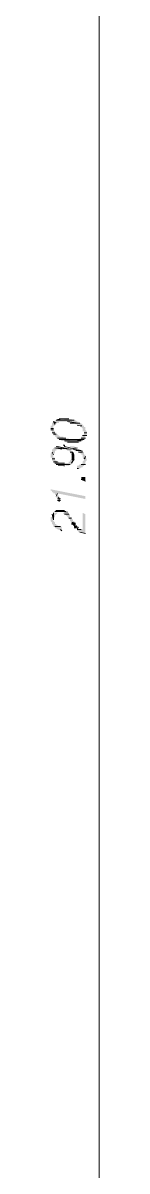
# Model space of a CAD drawing. Header units: millimetres. Extents: x 182 to 575, y -105 to 95.
# Drawn here: x 304.037 to 304.204, y 75.066 to 79.023 of the extents above; entities that cross this region are included whole.
import ezdxf

# ---------------------------------------------------------------- set-up
doc = ezdxf.new("R2010")
doc.units = ezdxf.units.MM
doc.header["$MEASUREMENT"] = 0
doc.layers.add('PDF_Geometry', color=7, linetype='Continuous')
doc.layers.add('PDF_Solid Fills', color=7, linetype='Continuous')

msp = doc.modelspace()

# ---------------------------------------------------------------- hatches: boundary and pattern name
at = {"layer": 'PDF_Solid Fills', "transparency": 33554559}
h = msp.add_hatch(color=256, dxfattribs=at)
h.paths.add_polyline_path([(304.1193, 77.6434), (304.1231, 77.6396), (304.1278, 77.6396), (304.1469, 77.6348), (304.1469, 77.6396), (304.1421, 77.6396), (304.1421, 77.6443), (304.1326, 77.6443), (304.1326, 77.6491), (304.1278, 77.6491), (304.1231, 77.6539), (304.1088, 77.6539), (304.1088, 77.6586), (304.104, 77.6586), (304.0612, 77.6539), (304.0516, 77.6539), (304.0516, 77.6491), (304.0469, 77.6491), (304.0421, 77.6443), (304.0421, 77.6348), (304.0373, 77.6348), (304.0373, 77.6205), (304.0421, 77.6158), (304.0421, 77.611), (304.0469, 77.6062), (304.0469, 77.6015), (304.0516, 77.6015), (304.0516, 77.5967), (304.0564, 77.5967), (304.0564, 77.592), (304.0612, 77.592), (304.0659, 77.5872), (304.0992, 77.5872), (304.0992, 77.592), (304.0802, 77.592), (304.0802, 77.5967), (304.0707, 77.5967), (304.0659, 77.6015), (304.0612, 77.6015), (304.0612, 77.6062), (304.0564, 77.6062), (304.0564, 77.611), (304.0516, 77.611), (304.0516, 77.6158), (304.0469, 77.6205), (304.0469, 77.6348), (304.0516, 77.6348), (304.0516, 77.6396), (304.0564, 77.6443), (304.0659, 77.6443), (304.0659, 77.6491), (304.0945, 77.6491), (304.0992, 77.6443), (304.1135, 77.6443)])
h.paths.add_polyline_path([(304.1373, 77.6348), (304.1373, 77.6301), (304.1421, 77.6301), (304.1469, 77.6253), (304.1469, 77.6158), (304.1516, 77.6158), (304.1516, 77.6062), (304.1469, 77.6015), (304.1469, 77.5967), (304.1421, 77.5967), (304.1421, 77.592), (304.1373, 77.592), (304.1326, 77.5872), (304.1516, 77.5872), (304.1564, 77.592), (304.1564, 77.6015), (304.1612, 77.6015), (304.1612, 77.6158), (304.1564, 77.6205), (304.1564, 77.6301), (304.1516, 77.6301), (304.1516, 77.6348), (304.1469, 77.6348)])
for points in [[(304.085, 77.5824), (304.0897, 77.5777), (304.1373, 77.5777), (304.1421, 77.5824), (304.1469, 77.5824), (304.0707, 77.5872), (304.0754, 77.5824)], [(304.1278, 77.4872), (304.1373, 77.4872), (304.1405, 77.4904), (304.1469, 77.492), (304.1469, 77.4948), (304.1516, 77.4967), (304.1516, 77.5015), (304.1564, 77.5015), (304.1564, 77.511), (304.1612, 77.5158), (304.1612, 77.5205), (304.1564, 77.5253), (304.1564, 77.5348), (304.1516, 77.5348), (304.1516, 77.5443), (304.1469, 77.5443), (304.1278, 77.5491), (304.1326, 77.5443), (304.1373, 77.5443), (304.1373, 77.5396), (304.1421, 77.5396), (304.1421, 77.5348), (304.1469, 77.5348), (304.1469, 77.5253), (304.1516, 77.5205), (304.1516, 77.5158), (304.1469, 77.511), (304.1469, 77.5062), (304.1421, 77.5015), (304.1373, 77.5015), (304.1326, 77.4967), (304.1278, 77.4967)], [(304.1421, 77.4491), (304.1564, 77.4443), (304.1564, 77.4586), (304.1421, 77.4586)], [(304.0612, 77.4015), (304.1564, 77.3824), (304.1564, 77.392), (304.0373, 77.4158), (304.0373, 77.411), (304.0421, 77.4102), (304.0421, 77.4062), (304.0469, 77.4051), (304.0469, 77.4015), (304.0516, 77.4015), (304.0516, 77.3967), (304.0564, 77.3967), (304.0564, 77.3872), (304.0659, 77.3872), (304.0659, 77.392), (304.0612, 77.3967)], [(304.0612, 77.3777), (304.0659, 77.3729), (304.0707, 77.3729)], [(304.085, 77.3443), (304.0564, 77.3443), (304.0516, 77.3396), (304.085, 77.3396)], [(304.1326, 77.2713), (304.1326, 77.2681), (304.1445, 77.2658), (304.1469, 77.2634), (304.1564, 77.2634), (304.1564, 77.3301), (304.1469, 77.3348), (304.1469, 77.2777), (304.1278, 77.2777), (304.1278, 77.2729)], [(304.1278, 77.2872), (304.1278, 77.292), (304.1183, 77.2872), (304.1183, 77.2824), (304.1326, 77.2872)]]:
    msp.add_hatch(color=256, dxfattribs=at).paths.add_polyline_path(points)
h = msp.add_hatch(color=256, dxfattribs=at)
h.paths.add_polyline_path([(304.1088, 77.5062), (304.1135, 77.5062), (304.1135, 77.511), (304.1183, 77.5158), (304.1183, 77.5253)])
h.paths.add_polyline_path([(304.0564, 77.5539), (304.0897, 77.5539), (304.0945, 77.5491), (304.0992, 77.5491), (304.104, 77.5443), (304.104, 77.5396), (304.1135, 77.5396), (304.1135, 77.5443), (304.1088, 77.5491), (304.104, 77.5539), (304.0612, 77.5634), (304.0564, 77.5634), (304.0516, 77.5586), (304.0469, 77.5586), (304.0469, 77.5539), (304.0421, 77.5539), (304.0421, 77.5443), (304.0373, 77.5396), (304.0373, 77.5253), (304.0421, 77.5253), (304.0421, 77.5158), (304.0469, 77.511), (304.0469, 77.5062), (304.0516, 77.5062), (304.0564, 77.5015), (304.0612, 77.5015), (304.0992, 77.4967), (304.104, 77.5015), (304.1088, 77.5015), (304.1088, 77.5062), (304.1088, 77.5205), (304.104, 77.5158), (304.104, 77.511), (304.0992, 77.511), (304.0992, 77.5062), (304.0659, 77.5062), (304.0659, 77.511), (304.0564, 77.511), (304.0564, 77.5158), (304.0516, 77.5158), (304.0516, 77.5253), (304.0469, 77.5253), (304.0469, 77.5396), (304.0516, 77.5396), (304.0516, 77.5491), (304.0564, 77.5491)])
h.paths.add_polyline_path([(304.1135, 77.5539), (304.1183, 77.5491), (304.1421, 77.5491), (304.1373, 77.5539), (304.1326, 77.5539), (304.1278, 77.5586), (304.1231, 77.5586), (304.1183, 77.5634), (304.104, 77.5634), (304.104, 77.5539)])
h = msp.add_hatch(color=256, dxfattribs=at)
h.paths.add_polyline_path([(304.0897, 77.3301), (304.0897, 77.3253), (304.0945, 77.3253), (304.0945, 77.3205), (304.0992, 77.3158), (304.104, 77.311), (304.104, 77.3062), (304.1088, 77.3015), (304.1231, 77.2967), (304.1183, 77.3015), (304.1183, 77.3062), (304.1135, 77.3062), (304.1135, 77.311), (304.1088, 77.3158), (304.1088, 77.3205), (304.104, 77.3205), (304.104, 77.3301), (304.0992, 77.3301), (304.0992, 77.3348), (304.0802, 77.3348), (304.0802, 77.3301)])
h.paths.add_polyline_path([(304.0612, 77.2777), (304.0754, 77.2729), (304.0754, 77.2872), (304.0612, 77.2872), (304.0612, 77.292), (304.0564, 77.292), (304.0564, 77.2967), (304.0516, 77.2967), (304.0516, 77.3015), (304.0469, 77.3062), (304.0469, 77.3158), (304.0516, 77.3205), (304.0516, 77.3253), (304.0564, 77.3301), (304.0612, 77.3348), (304.0469, 77.3348), (304.0421, 77.3301), (304.0421, 77.3205), (304.0373, 77.3205), (304.0373, 77.3062), (304.0421, 77.3015), (304.0421, 77.2967), (304.0469, 77.292), (304.0469, 77.2872), (304.0516, 77.2872), (304.0516, 77.2824), (304.0596, 77.2793)])
h = msp.add_hatch(color=256, dxfattribs=at)
h.paths.add_polyline_path([(304.0421, 77.3015), (304.0516, 77.3015), (304.0421, 77.3015)], flags=0)
h.paths.add_polyline_path([(304.0516, 77.3015), (304.0421, 77.3015), (304.0516, 77.3015)], flags=0)
h.paths.add_polyline_path([(304.0421, 77.2967), (304.0516, 77.2967), (304.0421, 77.2967)], flags=0)
h.paths.add_polyline_path([(304.0564, 77.2967), (304.0469, 77.292), (304.0564, 77.2967)], flags=0)

# ---------------------------------------------------------------- linework, layer by layer
at = {"layer": 'PDF_Geometry', "lineweight": 13}
for points in [[(304.204, 88.3824), (304.204, 88.3586), (304.204, 66.5586), (304.204, 66.5348)], [(304.0564, 77.6443), (304.0469, 77.6491), (304.0564, 77.6443)], [(304.0516, 77.6396), (304.0469, 77.6491), (304.0516, 77.6396)], [(304.1183, 77.6539), (304.0564, 77.6539), (304.1183, 77.6539)], [(304.0826, 77.6586), (304.0802, 77.6586), (304.0802, 77.6586), (304.085, 77.6586), (304.0802, 77.6586), (304.0612, 77.6562)], [(304.0992, 77.6586), (304.0659, 77.6586), (304.0992, 77.6586)], [(304.0373, 77.6253), (304.0469, 77.6253), (304.0373, 77.6253)], [(304.0373, 77.6205), (304.0469, 77.6205), (304.0373, 77.6205)], [(304.0421, 77.611), (304.0516, 77.611), (304.0421, 77.611)], [(304.1278, 77.6372), (304.1397, 77.6348), (304.1445, 77.6348)], [(304.0469, 77.6062), (304.0564, 77.6062), (304.0469, 77.6062)], [(304.0707, 77.5872), (304.1469, 77.5872), (304.0707, 77.5872)], [(304.0826, 77.5681), (304.0802, 77.5681), (304.0802, 77.5681), (304.085, 77.5681), (304.085, 77.5634), (304.104, 77.5586)], [(304.1421, 77.5824), (304.085, 77.5824), (304.1421, 77.5824)], [(304.085, 77.5824), (304.1421, 77.5824), (304.085, 77.5824)], [(304.0945, 77.5777), (304.1326, 77.5777), (304.0945, 77.5777)], [(304.1326, 77.5777), (304.0945, 77.5777), (304.1326, 77.5777)], [(304.1231, 77.5777), (304.1088, 77.5777), (304.1231, 77.5777)], [(304.135, 77.5872), (304.1112, 77.5872), (304.1469, 77.5848)], [(304.1564, 77.592), (304.1421, 77.592), (304.1564, 77.592)], [(304.1421, 77.592), (304.1564, 77.592), (304.1421, 77.592)], [(304.1469, 77.6015), (304.1612, 77.6015), (304.1469, 77.6015)], [(304.0754, 77.5539), (304.0516, 77.5586), (304.0754, 77.5539)], [(304.104, 77.5443), (304.1135, 77.5443), (304.104, 77.5443)], [(304.1231, 77.5491), (304.1421, 77.5491), (304.1231, 77.5491)], [(304.1302, 77.5491), (304.135, 77.5491), (304.1469, 77.5467)], [(304.1326, 77.5443), (304.1469, 77.5443), (304.1326, 77.5443)], [(304.0421, 77.5205), (304.0516, 77.5205), (304.0421, 77.5205)], [(304.0469, 77.511), (304.0612, 77.511), (304.0469, 77.511)], [(304.0516, 77.5062), (304.085, 77.5062), (304.0516, 77.5062)], [(304.085, 77.5062), (304.0516, 77.5062), (304.085, 77.5062)], [(304.0564, 77.5015), (304.104, 77.5015), (304.0564, 77.5015)], [(304.104, 77.5015), (304.0564, 77.5015), (304.104, 77.5015)], [(304.0826, 77.4967), (304.085, 77.4967), (304.085, 77.4967), (304.085, 77.4967), (304.0635, 77.4991)], [(304.1421, 77.5015), (304.1564, 77.5015), (304.1421, 77.5015)], [(304.1564, 77.4443), (304.1421, 77.4491), (304.1564, 77.4443)], [(304.0564, 77.392), (304.0612, 77.4015), (304.0564, 77.392)], [(304.0707, 77.3824), (304.0612, 77.3824), (304.0707, 77.3824)], [(304.0612, 77.3777), (304.0707, 77.3777), (304.0612, 77.3777)], [(304.0635, 77.3872), (304.0659, 77.3848), (304.0659, 77.3801), (304.0659, 77.3753)], [(304.0897, 77.3396), (304.0516, 77.3396), (304.0897, 77.3396)], [(304.0516, 77.3396), (304.0897, 77.3396), (304.0516, 77.3396)], [(304.0683, 77.3396), (304.0731, 77.3396), (304.0945, 77.3372)], [(304.085, 77.3301), (304.0992, 77.3301), (304.085, 77.3301)], [(304.0992, 77.3158), (304.1088, 77.3158), (304.0992, 77.3158)], [(304.0707, 77.2872), (304.0516, 77.2872), (304.0707, 77.2872)], [(304.1278, 77.2872), (304.1183, 77.2872), (304.1278, 77.2872)], [(304.1183, 77.2872), (304.1278, 77.2872), (304.1183, 77.2872)], [(304.1326, 77.2824), (304.1183, 77.2824), (304.1326, 77.2824)], [(304.1326, 77.2848), (304.1278, 77.2824), (304.1302, 77.2777), (304.135, 77.2777)], [(304.1421, 77.2777), (304.1278, 77.2777), (304.1421, 77.2777)]]:
    msp.add_lwpolyline(points, dxfattribs=at)
for points in [[(304.0945, 77.6491), (304.1326, 77.6443), (304.0945, 77.6491)], [(304.104, 77.6443), (304.1373, 77.6443), (304.104, 77.6443)], [(304.1516, 77.611), (304.1612, 77.611), (304.1516, 77.611)], [(304.1612, 77.611), (304.1516, 77.611), (304.1612, 77.611)], [(304.0612, 77.592), (304.0897, 77.592), (304.0612, 77.592)], [(304.0897, 77.592), (304.0612, 77.592), (304.0897, 77.592)], [(304.1088, 77.5872), (304.0659, 77.5872), (304.1088, 77.5872)], [(304.1516, 77.5872), (304.1278, 77.5872), (304.1516, 77.5872)], [(304.0421, 77.5443), (304.0469, 77.5348), (304.0421, 77.5443)], [(304.0516, 77.5586), (304.104, 77.5539), (304.0516, 77.5586)], [(304.0564, 77.5634), (304.104, 77.5539), (304.0564, 77.5634)], [(304.0612, 77.5634), (304.104, 77.5539), (304.0612, 77.5634)], [(304.1278, 77.5586), (304.104, 77.5539), (304.1278, 77.5586)], [(304.1231, 77.5586), (304.104, 77.5539), (304.1231, 77.5586)], [(304.1135, 77.5539), (304.1421, 77.5491), (304.1135, 77.5539)], [(304.1564, 77.5301), (304.1516, 77.5205), (304.1564, 77.5301)], [(304.0707, 77.5062), (304.0516, 77.5062), (304.0707, 77.5062)], [(304.1183, 77.5205), (304.1088, 77.5062), (304.1183, 77.5205)], [(304.1564, 77.5253), (304.1516, 77.5205), (304.1564, 77.5253)], [(304.1326, 77.4872), (304.1278, 77.4872), (304.1326, 77.4872)], [(304.0421, 77.3301), (304.0469, 77.311), (304.0421, 77.3301)], [(304.0469, 77.3348), (304.0469, 77.311), (304.0469, 77.3348)], [(304.0707, 77.2777), (304.0754, 77.2729), (304.0707, 77.2777)], [(304.1373, 77.2681), (304.1564, 77.2634), (304.1373, 77.2681)]]:
    msp.add_lwpolyline(points, close=True, dxfattribs=at)
at = {"layer": 'PDF_Geometry', "lineweight": 13, "const_width": 0.00953}
for points in [[(304.1088, 77.5396), (304.1112, 77.5396), (304.1135, 77.5348), (304.1135, 77.5301), (304.1135, 77.5158)], [(304.1088, 77.2991), (304.1183, 77.2967), (304.1183, 77.292), (304.1159, 77.2896)]]:
    msp.add_lwpolyline(points, dxfattribs=at)
at = {"layer": 'PDF_Solid Fills', "transparency": 33554559}
for points in [[(304.0897, 77.5681), (304.0897, 77.5681), (304.0707, 77.5681)], [(304.0897, 77.5681), (304.0707, 77.5681), (304.0707, 77.5681)]]:
    msp.add_solid(points, dxfattribs=at)

doc.saveas('drawing.dxf')
